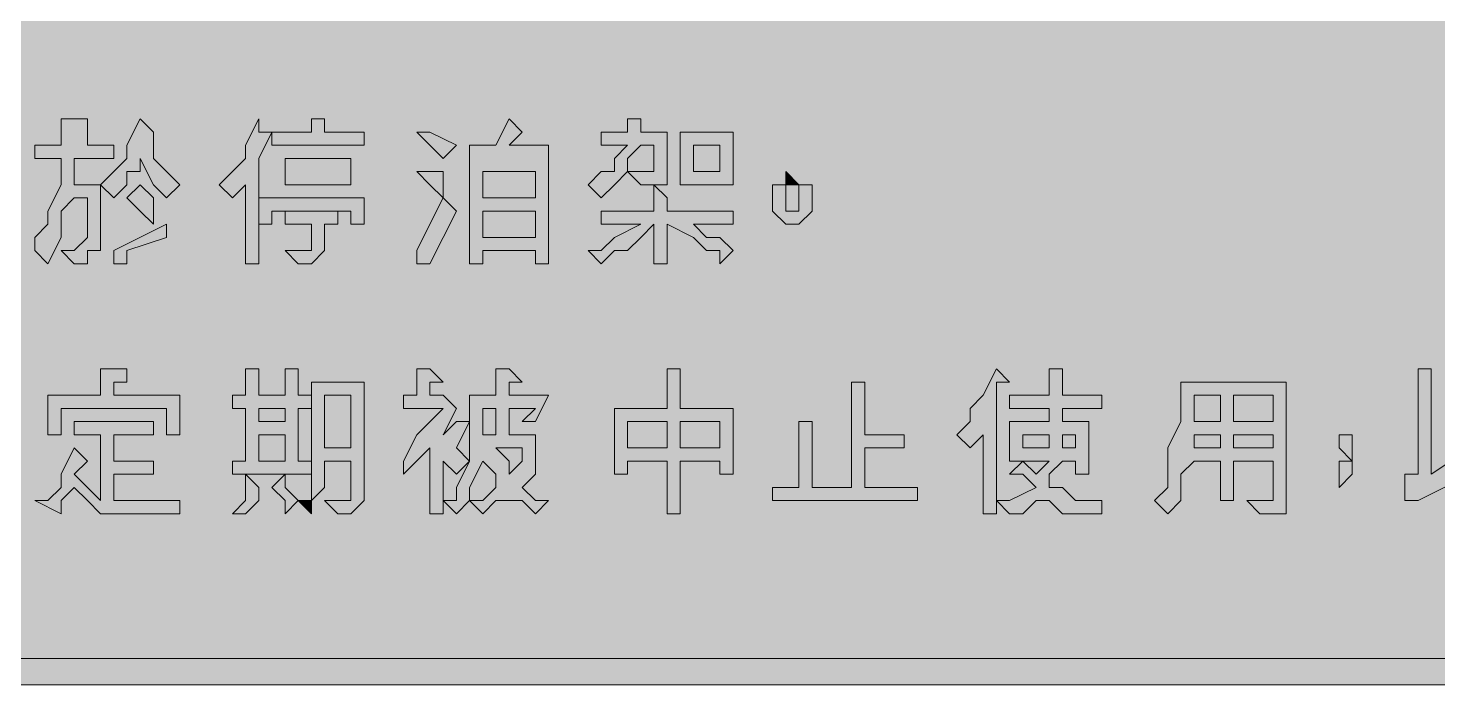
# Model space of a CAD drawing. Header units: metres. Extents: x 78 to 482, y 6 to 262.
# Drawn here: x 211.3 to 339.8, y 6.5 to 66.4 of the extents above; entities that cross this region are included whole.
import ezdxf

# ---------------------------------------------------------------- set-up
doc = ezdxf.new("R2010")
doc.units = ezdxf.units.M
doc.layers.add('FILL_BLACK_000000', color=7, linetype='Continuous', true_color=0x000000)
doc.layers.add('FILL_WHITE_FFFFFF', color=7, linetype='Continuous', true_color=0xffffff)

msp = doc.modelspace()

# ---------------------------------------------------------------- hatches: boundary and pattern name
at = {"layer": 'FILL_BLACK_000000', "true_color": 0x000000}
h = msp.add_hatch(color=7, dxfattribs=at)
h.dxf.hatch_style = 1
h.paths.add_polyline_path([(477.15, 262.08), (478.05, 262.06), (478.95, 261.93), (479.85, 261.57), (480.75, 260.88), (481.44, 259.98), (481.8, 259.08), (481.93, 258.18), (481.95, 257.28), (481.95, 11.28), (481.95, 10.08), (480.75, 8.88), (478.95, 7.23), (478.05, 6.69), (477.15, 6.48), (82.35, 6.48), (81.45, 6.69), (80.55, 7.23), (78.75, 8.88), (78.35, 8.93), (78.06, 9.09), (77.7, 9.63), (77.57, 10.4), (77.55, 11.28), (77.55, 257.28), (77.55, 258.48), (77.6, 258.88), (77.74, 259.19), (78.15, 259.68), (78.56, 260.17), (78.7, 260.48), (78.75, 260.88), (79.65, 261.57), (80.55, 261.93), (81.45, 262.06), (82.35, 262.08), (477.15, 262.08)])
h = msp.add_hatch(color=7, dxfattribs=at)
h.dxf.hatch_style = 1
h.paths.add_polyline_path([(216.75, 58.08), (216.75, 56.88), (216.75, 55.68), (219.15, 55.68), (219.15, 54.48), (215.55, 54.48), (215.55, 52.08), (217.95, 52.08), (217.95, 48.48), (217.95, 47.28), (217.95, 46.08), (216.75, 46.08), (216.75, 44.88), (215.55, 44.88), (214.35, 46.08), (215.55, 46.08), (216.75, 47.28), (216.75, 48.48), (216.75, 50.88), (215.55, 50.88), (214.35, 49.68), (214.35, 48.48), (214.35, 47.28), (213.15, 44.88), (211.95, 46.08), (211.95, 47.28), (213.15, 48.48), (213.15, 49.68), (214.35, 52.08), (214.35, 54.48), (211.95, 54.48), (211.95, 55.68), (214.35, 55.68), (214.35, 58.08), (216.75, 58.08)])
h = msp.add_hatch(color=7, dxfattribs=at)
h.dxf.hatch_style = 1
h.paths.add_polyline_path([(222.75, 56.88), (222.75, 54.48), (223.95, 53.28), (225.15, 52.08), (223.95, 50.88), (222.75, 52.08), (221.55, 54.48), (221.55, 53.28), (220.35, 53.28), (220.35, 52.08), (219.15, 50.88), (217.95, 52.08), (219.15, 53.28), (220.35, 54.48), (220.35, 55.68), (221.55, 58.08), (222.75, 56.88)])
h = msp.add_hatch(color=7, dxfattribs=at)
h.dxf.hatch_style = 1
h.paths.add_polyline_path([(233.55, 56.88), (232.35, 54.48), (232.35, 44.88), (231.15, 44.88), (231.15, 52.08), (229.95, 50.88), (228.75, 52.08), (229.95, 53.28), (231.15, 54.48), (231.15, 55.68), (232.35, 58.08), (232.35, 56.88), (233.55, 56.88)])
h = msp.add_hatch(color=7, dxfattribs=at)
h.dxf.hatch_style = 1
h.paths.add_polyline_path([(238.35, 58.08), (238.35, 56.88), (241.95, 56.88), (241.95, 55.68), (233.55, 55.68), (233.55, 56.88), (237.15, 56.88), (237.15, 58.08), (238.35, 58.08)])
h = msp.add_hatch(color=7, dxfattribs=at)
h.dxf.hatch_style = 1
h.paths.add_polyline_path([(255.15, 55.68), (258.75, 55.68), (258.75, 44.88), (257.55, 44.88), (257.55, 46.08), (252.75, 46.08), (252.75, 44.88), (251.55, 44.88), (251.55, 55.68), (253.95, 55.68), (255.15, 58.08), (256.35, 56.88), (255.15, 55.68)])
h.paths.add_polyline_path([(252.75, 53.28), (252.75, 50.88), (257.55, 50.88), (257.55, 53.28), (252.75, 53.28)], flags=16)
h.paths.add_polyline_path([(257.55, 49.68), (252.75, 49.68), (252.75, 47.28), (257.55, 47.28), (257.55, 49.68)], flags=16)
h = msp.add_hatch(color=7, dxfattribs=at)
h.dxf.hatch_style = 1
h.paths.add_polyline_path([(263.55, 50.88), (262.35, 52.08), (263.55, 53.28), (264.75, 53.28), (264.75, 54.48), (265.95, 55.68), (263.55, 55.68), (263.55, 56.88), (265.95, 56.88), (265.95, 58.08), (267.15, 58.08), (267.15, 56.88), (269.55, 56.88), (269.55, 53.28), (269.55, 52.08), (268.35, 52.08), (267.15, 52.08), (265.95, 53.28), (264.75, 52.08), (263.55, 50.88)])
h.paths.add_polyline_path([(267.15, 53.28), (268.35, 53.28), (268.35, 55.68), (267.15, 55.68), (265.95, 54.48), (265.95, 53.28), (267.15, 53.28)], flags=16)
h = msp.add_hatch(color=7, dxfattribs=at)
h.dxf.hatch_style = 1
h.paths.add_polyline_path([(250.35, 55.68), (249.15, 54.48), (247.95, 55.68), (246.75, 56.88), (247.95, 56.88), (250.35, 55.68)])
h = msp.add_hatch(color=7, dxfattribs=at)
h.dxf.hatch_style = 1
h.paths.add_polyline_path([(275.55, 52.08), (274.35, 52.08), (271.95, 52.08), (270.75, 52.08), (270.75, 56.88), (275.55, 56.88), (275.55, 52.08)])
h.paths.add_polyline_path([(274.35, 55.68), (271.95, 55.68), (271.95, 53.28), (274.35, 53.28), (274.35, 55.68)], flags=16)
h = msp.add_hatch(color=7, dxfattribs=at)
h.dxf.hatch_style = 1
h.paths.add_polyline_path([(240.75, 54.48), (240.75, 52.08), (234.75, 52.08), (234.75, 54.48), (240.75, 54.48)])
h = msp.add_hatch(color=7, dxfattribs=at)
h.dxf.hatch_style = 1
h.paths.add_polyline_path([(249.15, 53.28), (249.15, 52.08), (249.15, 50.88), (247.95, 52.08), (246.75, 53.28), (247.95, 53.28), (249.15, 53.28)])
h = msp.add_hatch(color=7, dxfattribs=at)
h.dxf.hatch_style = 1
h.paths.add_polyline_path([(281.55, 52.08), (280.35, 52.08), (280.35, 53.28), (281.55, 52.08)])
h = msp.add_hatch(color=7, dxfattribs=at)
h.dxf.hatch_style = 1
h.paths.add_polyline_path([(221.55, 52.08), (222.75, 50.88), (222.75, 49.68), (222.75, 48.48), (221.55, 49.68), (220.35, 50.88), (221.55, 52.08)])
h = msp.add_hatch(color=7, dxfattribs=at)
h.dxf.hatch_style = 1
h.paths.add_polyline_path([(264.75, 46.08), (263.55, 44.88), (262.35, 46.08), (263.55, 46.08), (264.75, 47.28), (267.15, 48.48), (263.55, 48.48), (263.55, 49.68), (268.35, 49.68), (268.35, 52.08), (269.55, 50.88), (269.55, 49.68), (275.55, 49.68), (275.55, 48.48), (271.95, 48.48), (273.15, 47.28), (274.35, 47.28), (275.55, 46.08), (274.35, 44.88), (274.35, 46.08), (273.15, 46.08), (271.95, 47.28), (269.55, 48.48), (269.55, 44.88), (268.35, 44.88), (268.35, 48.48), (267.15, 47.28), (265.95, 46.08), (264.75, 46.08)])
h = msp.add_hatch(color=7, dxfattribs=at)
h.dxf.hatch_style = 1
h.paths.add_polyline_path([(282.75, 50.88), (282.75, 49.68), (281.55, 48.48), (280.35, 48.48), (279.15, 49.68), (279.15, 50.88), (279.15, 52.08), (280.35, 52.08), (280.35, 50.88), (280.35, 49.68), (281.55, 49.68), (281.55, 50.88), (281.55, 52.08), (282.75, 52.08), (282.75, 50.88)])
h = msp.add_hatch(color=7, dxfattribs=at)
h.dxf.hatch_style = 1
h.paths.add_polyline_path([(241.95, 50.88), (241.95, 48.48), (240.75, 48.48), (240.75, 49.68), (233.55, 49.68), (233.55, 48.48), (232.35, 48.48), (232.35, 50.88), (241.95, 50.88)])
h = msp.add_hatch(color=7, dxfattribs=at)
h.dxf.hatch_style = 1
h.paths.add_polyline_path([(247.95, 44.88), (246.75, 44.88), (246.75, 46.08), (247.95, 48.48), (249.15, 50.88), (250.35, 49.68), (247.95, 44.88)])
h = msp.add_hatch(color=7, dxfattribs=at)
h.dxf.hatch_style = 1
h.paths.add_polyline_path([(239.55, 49.68), (239.55, 48.48), (238.35, 48.48), (238.35, 47.28), (238.35, 46.08), (237.15, 44.88), (235.95, 44.88), (234.75, 46.08), (235.95, 46.08), (237.15, 46.08), (237.15, 47.28), (237.15, 48.48), (234.75, 48.48), (234.75, 49.68), (239.55, 49.68)])
h = msp.add_hatch(color=7, dxfattribs=at)
h.dxf.hatch_style = 1
h.paths.add_polyline_path([(223.95, 48.48), (223.95, 47.28), (220.35, 46.08), (220.35, 44.88), (219.15, 44.88), (219.15, 46.08), (223.95, 48.48)])
h = msp.add_hatch(color=7, dxfattribs=at)
h.dxf.hatch_style = 1
h.paths.add_polyline_path([(217.95, 32.88), (217.95, 35.28), (220.35, 35.28), (220.35, 34.08), (219.15, 34.08), (219.15, 32.88), (225.15, 32.88), (225.15, 29.28), (223.95, 29.28), (223.95, 31.68), (214.35, 31.68), (214.35, 29.28), (213.15, 29.28), (213.15, 32.88), (217.95, 32.88)])
h = msp.add_hatch(color=7, dxfattribs=at)
h.dxf.hatch_style = 1
h.paths.add_polyline_path([(232.35, 34.08), (232.35, 32.88), (234.75, 32.88), (234.75, 35.28), (235.95, 35.28), (235.95, 34.08), (235.95, 32.88), (237.15, 32.88), (237.15, 31.68), (235.95, 31.68), (235.95, 26.88), (237.15, 26.88), (237.15, 25.68), (229.95, 25.68), (229.95, 26.88), (231.15, 26.88), (231.15, 31.68), (229.95, 31.68), (229.95, 32.88), (231.15, 32.88), (231.15, 35.28), (232.35, 35.28), (232.35, 34.08)])
h.paths.add_polyline_path([(232.35, 28.08), (232.35, 26.88), (234.75, 26.88), (234.75, 28.08), (234.75, 29.28), (232.35, 29.28), (232.35, 28.08)], flags=16)
h.paths.add_polyline_path([(234.75, 31.68), (232.35, 31.68), (232.35, 30.48), (234.75, 30.48), (234.75, 31.68)], flags=16)
h = msp.add_hatch(color=7, dxfattribs=at)
h.dxf.hatch_style = 1
h.paths.add_polyline_path([(247.95, 28.08), (245.55, 25.68), (245.55, 26.88), (246.75, 29.28), (249.15, 31.68), (245.55, 31.68), (245.55, 32.88), (246.75, 32.88), (246.75, 35.28), (247.95, 35.28), (249.15, 34.08), (247.95, 34.08), (247.95, 32.88), (249.15, 32.88), (250.35, 31.68), (249.15, 29.28), (250.35, 30.48), (251.55, 30.48), (250.35, 28.08), (251.55, 26.88), (250.35, 25.68), (249.15, 26.88), (249.15, 22.08), (247.95, 22.08), (247.95, 28.08)])
h = msp.add_hatch(color=7, dxfattribs=at)
h.dxf.hatch_style = 1
h.paths.add_polyline_path([(250.35, 24.48), (251.55, 26.88), (251.55, 28.08), (251.55, 32.88), (253.95, 32.88), (253.95, 35.28), (255.15, 35.28), (256.35, 34.08), (255.15, 34.08), (255.15, 32.88), (257.55, 32.88), (258.75, 32.88), (257.55, 30.48), (256.35, 30.48), (257.55, 31.68), (255.15, 31.68), (255.15, 29.28), (256.35, 29.28), (257.55, 29.28), (257.55, 28.08), (257.55, 25.68), (256.35, 24.48), (257.55, 23.28), (258.75, 23.28), (257.55, 22.08), (256.35, 23.28), (255.15, 23.28), (253.95, 23.28), (252.75, 22.08), (251.55, 23.28), (250.35, 22.08), (249.15, 23.28), (250.35, 23.28), (250.35, 24.48)])
h.paths.add_polyline_path([(252.75, 23.28), (253.95, 24.48), (253.95, 25.68), (252.75, 26.88), (251.55, 24.48), (251.55, 23.28), (252.75, 23.28)], flags=16)
h.paths.add_polyline_path([(256.35, 26.88), (256.35, 28.08), (253.95, 28.08), (255.15, 26.88), (255.15, 25.68), (256.35, 26.88)], flags=16)
h.paths.add_polyline_path([(253.95, 31.68), (252.75, 31.68), (252.75, 29.28), (253.95, 29.28), (253.95, 31.68)], flags=16)
h = msp.add_hatch(color=7, dxfattribs=at)
h.dxf.hatch_style = 1
h.paths.add_polyline_path([(275.55, 31.68), (275.55, 25.68), (274.35, 25.68), (274.35, 26.88), (270.75, 26.88), (270.75, 22.08), (269.55, 22.08), (269.55, 26.88), (265.95, 26.88), (265.95, 25.68), (264.75, 25.68), (264.75, 31.68), (269.55, 31.68), (269.55, 35.28), (270.75, 35.28), (270.75, 34.08), (270.75, 31.68), (275.55, 31.68)])
h.paths.add_polyline_path([(270.75, 30.48), (270.75, 28.08), (274.35, 28.08), (274.35, 30.48), (270.75, 30.48)], flags=16)
h.paths.add_polyline_path([(269.55, 30.48), (265.95, 30.48), (265.95, 28.08), (269.55, 28.08), (269.55, 30.48)], flags=16)
h = msp.add_hatch(color=7, dxfattribs=at)
h.dxf.hatch_style = 1
h.paths.add_polyline_path([(297.15, 30.48), (297.15, 31.68), (298.35, 32.88), (299.55, 35.28), (300.75, 34.08), (299.55, 34.08), (299.55, 31.68), (299.55, 22.08), (298.35, 22.08), (298.35, 29.28), (297.15, 28.08), (295.95, 29.28), (297.15, 30.48)])
h = msp.add_hatch(color=7, dxfattribs=at)
h.dxf.hatch_style = 1
h.paths.add_polyline_path([(304.35, 31.68), (300.75, 31.68), (300.75, 32.88), (304.35, 32.88), (304.35, 35.28), (305.55, 35.28), (305.55, 34.08), (305.55, 32.88), (309.15, 32.88), (309.15, 31.68), (305.55, 31.68), (305.55, 30.48), (307.95, 30.48), (307.95, 25.68), (306.75, 25.68), (306.75, 26.88), (305.55, 26.88), (304.35, 25.68), (304.35, 24.48), (305.55, 24.48), (306.75, 23.28), (307.95, 23.28), (309.15, 23.28), (309.15, 22.08), (307.95, 22.08), (305.55, 22.08), (304.35, 23.28), (303.15, 23.28), (301.95, 22.08), (300.75, 22.08), (299.55, 23.28), (300.75, 23.28), (303.15, 24.48), (301.95, 25.68), (300.75, 25.68), (301.95, 26.88), (300.75, 26.88), (300.75, 30.48), (304.35, 30.48), (304.35, 31.68)])
h.paths.add_polyline_path([(303.15, 25.68), (304.35, 26.88), (301.95, 26.88), (303.15, 25.68)], flags=16)
h.paths.add_polyline_path([(306.75, 29.28), (305.55, 29.28), (305.55, 28.08), (306.75, 28.08), (306.75, 29.28)], flags=16)
h.paths.add_polyline_path([(304.35, 29.28), (301.95, 29.28), (301.95, 28.08), (304.35, 28.08), (304.35, 29.28)], flags=16)
h = msp.add_hatch(color=7, dxfattribs=at)
h.dxf.hatch_style = 1
h.paths.add_polyline_path([(339.15, 35.28), (339.15, 34.08), (339.15, 25.68), (342.75, 28.08), (342.75, 25.68), (337.95, 23.28), (336.75, 23.28), (336.75, 25.68), (337.95, 25.68), (337.95, 35.28), (339.15, 35.28)])
h = msp.add_hatch(color=7, dxfattribs=at)
h.dxf.hatch_style = 1
h.paths.add_polyline_path([(241.95, 34.08), (241.95, 24.48), (241.95, 23.28), (240.75, 22.08), (239.55, 22.08), (238.35, 23.28), (239.55, 23.28), (240.75, 23.28), (240.75, 26.88), (238.35, 26.88), (238.35, 25.68), (238.35, 24.48), (237.15, 23.28), (237.15, 25.68), (237.15, 26.88), (237.15, 29.28), (237.15, 34.08), (241.95, 34.08)])
h.paths.add_polyline_path([(240.75, 32.88), (238.35, 32.88), (238.35, 30.48), (238.35, 28.08), (240.75, 28.08), (240.75, 30.48), (240.75, 32.88)], flags=16)
h = msp.add_hatch(color=7, dxfattribs=at)
h.dxf.hatch_style = 1
h.paths.add_polyline_path([(286.35, 24.48), (286.35, 34.08), (287.55, 34.08), (287.55, 29.28), (291.15, 29.28), (291.15, 28.08), (287.55, 28.08), (287.55, 24.48), (292.35, 24.48), (292.35, 23.28), (279.15, 23.28), (279.15, 24.48), (281.55, 24.48), (281.55, 30.48), (282.75, 30.48), (282.75, 24.48), (286.35, 24.48)])
h = msp.add_hatch(color=7, dxfattribs=at)
h.dxf.hatch_style = 1
h.paths.add_polyline_path([(324.75, 22.08), (323.55, 22.08), (322.35, 23.28), (323.55, 23.28), (324.75, 23.28), (324.75, 24.48), (324.75, 26.88), (321.15, 26.88), (321.15, 23.28), (319.95, 23.28), (319.95, 26.88), (317.55, 26.88), (316.35, 25.68), (316.35, 24.48), (316.35, 23.28), (315.15, 22.08), (313.95, 23.28), (315.15, 24.48), (315.15, 25.68), (315.15, 28.08), (316.35, 30.48), (316.35, 34.08), (325.95, 34.08), (325.95, 24.48), (325.95, 23.28), (325.95, 22.08), (324.75, 22.08)])
h.paths.add_polyline_path([(319.95, 30.48), (319.95, 32.88), (317.55, 32.88), (317.55, 30.48), (319.95, 30.48)], flags=16)
h.paths.add_polyline_path([(319.95, 28.08), (319.95, 29.28), (317.55, 29.28), (317.55, 28.08), (319.95, 28.08)], flags=16)
h.paths.add_polyline_path([(321.15, 32.88), (321.15, 30.48), (324.75, 30.48), (324.75, 32.88), (321.15, 32.88)], flags=16)
h.paths.add_polyline_path([(324.75, 29.28), (321.15, 29.28), (321.15, 28.08), (324.75, 28.08), (324.75, 29.28)], flags=16)
h = msp.add_hatch(color=7, dxfattribs=at)
h.dxf.hatch_style = 1
h.paths.add_polyline_path([(222.75, 30.48), (222.75, 29.28), (219.15, 29.28), (219.15, 26.88), (222.75, 26.88), (222.75, 25.68), (219.15, 25.68), (219.15, 23.28), (222.75, 23.28), (225.15, 23.28), (225.15, 22.08), (221.55, 22.08), (219.15, 22.08), (217.95, 22.08), (216.75, 23.28), (215.55, 24.48), (214.35, 23.28), (214.35, 22.08), (211.95, 23.28), (213.15, 23.28), (214.35, 24.48), (214.35, 25.68), (215.55, 28.08), (216.75, 26.88), (215.55, 25.68), (216.75, 24.48), (217.95, 23.28), (217.95, 29.28), (215.55, 29.28), (215.55, 30.48), (222.75, 30.48)])
h = msp.add_hatch(color=7, dxfattribs=at)
h.dxf.hatch_style = 1
h.paths.add_polyline_path([(331.95, 29.28), (331.95, 28.08), (331.95, 26.88), (330.75, 28.08), (330.75, 29.28), (331.95, 29.28)])
h = msp.add_hatch(color=7, dxfattribs=at)
h.dxf.hatch_style = 1
h.paths.add_polyline_path([(231.15, 23.28), (231.15, 25.68), (232.35, 24.48), (232.35, 23.28), (231.15, 22.08), (229.95, 22.08), (231.15, 23.28)])
h = msp.add_hatch(color=7, dxfattribs=at)
h.dxf.hatch_style = 1
h.paths.add_polyline_path([(234.75, 24.48), (235.95, 23.28), (234.75, 22.08), (234.75, 23.28), (233.55, 24.48), (234.75, 25.68), (234.75, 24.48)])
h = msp.add_hatch(color=7, dxfattribs=at)
h.dxf.hatch_style = 1
h.paths.add_polyline_path([(330.75, 25.68), (330.75, 26.88), (331.95, 26.88), (331.95, 25.68), (330.75, 24.48), (330.75, 25.68)])
h = msp.add_hatch(color=7, dxfattribs=at)
h.dxf.hatch_style = 1
h.paths.add_polyline_path([(235.95, 23.28), (237.15, 23.28), (237.15, 22.08), (235.95, 23.28)])
at = {"layer": 'FILL_WHITE_FFFFFF', "true_color": 0xffffff}
h = msp.add_hatch(color=7, dxfattribs=at)
h.dxf.hatch_style = 1
h.paths.add_polyline_path([(79.95, 257.28), (79.95, 258.48), (81.15, 259.68), (82.35, 259.68), (477.15, 259.68), (477.86, 259.66), (478.35, 259.53), (478.84, 259.17), (479.55, 258.48), (479.55, 257.28), (479.55, 11.28), (479.55, 10.08), (478.35, 10.08), (478.2, 9.48), (477.84, 9.07), (477.55, 8.93), (477.15, 8.88), (82.35, 8.88), (81.47, 9.09), (80.7, 9.63), (80.16, 10.4), (79.95, 11.28), (79.95, 257.28)])

# ---------------------------------------------------------------- linework, layer by layer
at = {"layer": 'FILL_BLACK_000000', "lineweight": 0, "true_color": 0x000000}
msp.add_lwpolyline([(477.15, 6.48), (82.35, 6.48), (81.45, 6.69), (80.55, 7.23), (78.75, 8.88), (78.35, 8.93), (78.06, 9.09), (77.7, 9.63), (77.57, 10.4), (77.55, 11.28), (77.55, 257.28), (77.55, 258.48), (77.6, 258.88), (77.74, 259.19), (78.15, 259.68), (78.56, 260.17), (78.7, 260.48), (78.75, 260.88), (79.65, 261.57), (80.55, 261.93), (81.45, 262.06), (82.35, 262.08), (477.15, 262.08)], dxfattribs=at)
for points in [[(216.75, 58.08), (216.75, 56.88), (216.75, 55.68), (219.15, 55.68), (219.15, 54.48), (215.55, 54.48), (215.55, 52.08), (217.95, 52.08), (217.95, 48.48), (217.95, 47.28), (217.95, 46.08), (216.75, 46.08), (216.75, 44.88), (215.55, 44.88), (214.35, 46.08), (215.55, 46.08), (216.75, 47.28), (216.75, 48.48), (216.75, 50.88), (215.55, 50.88), (214.35, 49.68), (214.35, 48.48), (214.35, 47.28), (213.15, 44.88), (211.95, 46.08), (211.95, 47.28), (213.15, 48.48), (213.15, 49.68), (214.35, 52.08), (214.35, 54.48), (211.95, 54.48), (211.95, 55.68), (214.35, 55.68), (214.35, 58.08)], [(222.75, 56.88), (222.75, 54.48), (223.95, 53.28), (225.15, 52.08), (223.95, 50.88), (222.75, 52.08), (221.55, 54.48), (221.55, 53.28), (220.35, 53.28), (220.35, 52.08), (219.15, 50.88), (217.95, 52.08), (219.15, 53.28), (220.35, 54.48), (220.35, 55.68), (221.55, 58.08)], [(233.55, 56.88), (232.35, 54.48), (232.35, 44.88), (231.15, 44.88), (231.15, 52.08), (229.95, 50.88), (228.75, 52.08), (229.95, 53.28), (231.15, 54.48), (231.15, 55.68), (232.35, 58.08), (232.35, 56.88)], [(238.35, 58.08), (238.35, 56.88), (241.95, 56.88), (241.95, 55.68), (233.55, 55.68), (233.55, 56.88), (237.15, 56.88), (237.15, 58.08)], [(255.15, 55.68), (258.75, 55.68), (258.75, 44.88), (257.55, 44.88), (257.55, 46.08), (252.75, 46.08), (252.75, 44.88), (251.55, 44.88), (251.55, 55.68), (253.95, 55.68), (255.15, 58.08), (256.35, 56.88)], [(263.55, 50.88), (262.35, 52.08), (263.55, 53.28), (264.75, 53.28), (264.75, 54.48), (265.95, 55.68), (263.55, 55.68), (263.55, 56.88), (265.95, 56.88), (265.95, 58.08), (267.15, 58.08), (267.15, 56.88), (269.55, 56.88), (269.55, 53.28), (269.55, 52.08), (268.35, 52.08), (267.15, 52.08), (265.95, 53.28), (264.75, 52.08)], [(250.35, 55.68), (249.15, 54.48), (247.95, 55.68), (246.75, 56.88), (247.95, 56.88)], [(275.55, 52.08), (274.35, 52.08), (271.95, 52.08), (270.75, 52.08), (270.75, 56.88), (275.55, 56.88)], [(267.15, 53.28), (268.35, 53.28), (268.35, 55.68), (267.15, 55.68), (265.95, 54.48), (265.95, 53.28)], [(274.35, 55.68), (271.95, 55.68), (271.95, 53.28), (274.35, 53.28)], [(240.75, 54.48), (240.75, 52.08), (234.75, 52.08), (234.75, 54.48)], [(249.15, 53.28), (249.15, 52.08), (249.15, 50.88), (247.95, 52.08), (246.75, 53.28), (247.95, 53.28)], [(252.75, 53.28), (252.75, 50.88), (257.55, 50.88), (257.55, 53.28)], [(281.55, 52.08), (280.35, 52.08), (280.35, 53.28)], [(221.55, 52.08), (222.75, 50.88), (222.75, 49.68), (222.75, 48.48), (221.55, 49.68), (220.35, 50.88)], [(264.75, 46.08), (263.55, 44.88), (262.35, 46.08), (263.55, 46.08), (264.75, 47.28), (267.15, 48.48), (263.55, 48.48), (263.55, 49.68), (268.35, 49.68), (268.35, 52.08), (269.55, 50.88), (269.55, 49.68), (275.55, 49.68), (275.55, 48.48), (271.95, 48.48), (273.15, 47.28), (274.35, 47.28), (275.55, 46.08), (274.35, 44.88), (274.35, 46.08), (273.15, 46.08), (271.95, 47.28), (269.55, 48.48), (269.55, 44.88), (268.35, 44.88), (268.35, 48.48), (267.15, 47.28), (265.95, 46.08)], [(282.75, 50.88), (282.75, 49.68), (281.55, 48.48), (280.35, 48.48), (279.15, 49.68), (279.15, 50.88), (279.15, 52.08), (280.35, 52.08), (280.35, 50.88), (280.35, 49.68), (281.55, 49.68), (281.55, 50.88), (281.55, 52.08), (282.75, 52.08)], [(241.95, 50.88), (241.95, 48.48), (240.75, 48.48), (240.75, 49.68), (233.55, 49.68), (233.55, 48.48), (232.35, 48.48), (232.35, 50.88)], [(247.95, 44.88), (246.75, 44.88), (246.75, 46.08), (247.95, 48.48), (249.15, 50.88), (250.35, 49.68)], [(239.55, 49.68), (239.55, 48.48), (238.35, 48.48), (238.35, 47.28), (238.35, 46.08), (237.15, 44.88), (235.95, 44.88), (234.75, 46.08), (235.95, 46.08), (237.15, 46.08), (237.15, 47.28), (237.15, 48.48), (234.75, 48.48), (234.75, 49.68)], [(257.55, 49.68), (252.75, 49.68), (252.75, 47.28), (257.55, 47.28)], [(223.95, 48.48), (223.95, 47.28), (220.35, 46.08), (220.35, 44.88), (219.15, 44.88), (219.15, 46.08)], [(217.95, 32.88), (217.95, 35.28), (220.35, 35.28), (220.35, 34.08), (219.15, 34.08), (219.15, 32.88), (225.15, 32.88), (225.15, 29.28), (223.95, 29.28), (223.95, 31.68), (214.35, 31.68), (214.35, 29.28), (213.15, 29.28), (213.15, 32.88)], [(232.35, 34.08), (232.35, 32.88), (234.75, 32.88), (234.75, 35.28), (235.95, 35.28), (235.95, 34.08), (235.95, 32.88), (237.15, 32.88), (237.15, 31.68), (235.95, 31.68), (235.95, 26.88), (237.15, 26.88), (237.15, 25.68), (229.95, 25.68), (229.95, 26.88), (231.15, 26.88), (231.15, 31.68), (229.95, 31.68), (229.95, 32.88), (231.15, 32.88), (231.15, 35.28), (232.35, 35.28)], [(247.95, 28.08), (245.55, 25.68), (245.55, 26.88), (246.75, 29.28), (249.15, 31.68), (245.55, 31.68), (245.55, 32.88), (246.75, 32.88), (246.75, 35.28), (247.95, 35.28), (249.15, 34.08), (247.95, 34.08), (247.95, 32.88), (249.15, 32.88), (250.35, 31.68), (249.15, 29.28), (250.35, 30.48), (251.55, 30.48), (250.35, 28.08), (251.55, 26.88), (250.35, 25.68), (249.15, 26.88), (249.15, 22.08), (247.95, 22.08)], [(250.35, 24.48), (251.55, 26.88), (251.55, 28.08), (251.55, 32.88), (253.95, 32.88), (253.95, 35.28), (255.15, 35.28), (256.35, 34.08), (255.15, 34.08), (255.15, 32.88), (257.55, 32.88), (258.75, 32.88), (257.55, 30.48), (256.35, 30.48), (257.55, 31.68), (255.15, 31.68), (255.15, 29.28), (256.35, 29.28), (257.55, 29.28), (257.55, 28.08), (257.55, 25.68), (256.35, 24.48), (257.55, 23.28), (258.75, 23.28), (257.55, 22.08), (256.35, 23.28), (255.15, 23.28), (253.95, 23.28), (252.75, 22.08), (251.55, 23.28), (250.35, 22.08), (249.15, 23.28), (250.35, 23.28)], [(275.55, 31.68), (275.55, 25.68), (274.35, 25.68), (274.35, 26.88), (270.75, 26.88), (270.75, 22.08), (269.55, 22.08), (269.55, 26.88), (265.95, 26.88), (265.95, 25.68), (264.75, 25.68), (264.75, 31.68), (269.55, 31.68), (269.55, 35.28), (270.75, 35.28), (270.75, 34.08), (270.75, 31.68)], [(297.15, 30.48), (297.15, 31.68), (298.35, 32.88), (299.55, 35.28), (300.75, 34.08), (299.55, 34.08), (299.55, 31.68), (299.55, 22.08), (298.35, 22.08), (298.35, 29.28), (297.15, 28.08), (295.95, 29.28)], [(304.35, 31.68), (300.75, 31.68), (300.75, 32.88), (304.35, 32.88), (304.35, 35.28), (305.55, 35.28), (305.55, 34.08), (305.55, 32.88), (309.15, 32.88), (309.15, 31.68), (305.55, 31.68), (305.55, 30.48), (307.95, 30.48), (307.95, 25.68), (306.75, 25.68), (306.75, 26.88), (305.55, 26.88), (304.35, 25.68), (304.35, 24.48), (305.55, 24.48), (306.75, 23.28), (307.95, 23.28), (309.15, 23.28), (309.15, 22.08), (307.95, 22.08), (305.55, 22.08), (304.35, 23.28), (303.15, 23.28), (301.95, 22.08), (300.75, 22.08), (299.55, 23.28), (300.75, 23.28), (303.15, 24.48), (301.95, 25.68), (300.75, 25.68), (301.95, 26.88), (300.75, 26.88), (300.75, 30.48), (304.35, 30.48)], [(339.15, 35.28), (339.15, 34.08), (339.15, 25.68), (342.75, 28.08), (342.75, 25.68), (337.95, 23.28), (336.75, 23.28), (336.75, 25.68), (337.95, 25.68), (337.95, 35.28)], [(241.95, 34.08), (241.95, 24.48), (241.95, 23.28), (240.75, 22.08), (239.55, 22.08), (238.35, 23.28), (239.55, 23.28), (240.75, 23.28), (240.75, 26.88), (238.35, 26.88), (238.35, 25.68), (238.35, 24.48), (237.15, 23.28), (237.15, 25.68), (237.15, 26.88), (237.15, 29.28), (237.15, 34.08)], [(286.35, 24.48), (286.35, 34.08), (287.55, 34.08), (287.55, 29.28), (291.15, 29.28), (291.15, 28.08), (287.55, 28.08), (287.55, 24.48), (292.35, 24.48), (292.35, 23.28), (279.15, 23.28), (279.15, 24.48), (281.55, 24.48), (281.55, 30.48), (282.75, 30.48), (282.75, 24.48)], [(324.75, 22.08), (323.55, 22.08), (322.35, 23.28), (323.55, 23.28), (324.75, 23.28), (324.75, 24.48), (324.75, 26.88), (321.15, 26.88), (321.15, 23.28), (319.95, 23.28), (319.95, 26.88), (317.55, 26.88), (316.35, 25.68), (316.35, 24.48), (316.35, 23.28), (315.15, 22.08), (313.95, 23.28), (315.15, 24.48), (315.15, 25.68), (315.15, 28.08), (316.35, 30.48), (316.35, 34.08), (325.95, 34.08), (325.95, 24.48), (325.95, 23.28), (325.95, 22.08)], [(240.75, 32.88), (238.35, 32.88), (238.35, 30.48), (238.35, 28.08), (240.75, 28.08), (240.75, 30.48)], [(319.95, 30.48), (319.95, 32.88), (317.55, 32.88), (317.55, 30.48)], [(321.15, 32.88), (321.15, 30.48), (324.75, 30.48), (324.75, 32.88)], [(234.75, 31.68), (232.35, 31.68), (232.35, 30.48), (234.75, 30.48)], [(253.95, 31.68), (252.75, 31.68), (252.75, 29.28), (253.95, 29.28)], [(222.75, 30.48), (222.75, 29.28), (219.15, 29.28), (219.15, 26.88), (222.75, 26.88), (222.75, 25.68), (219.15, 25.68), (219.15, 23.28), (222.75, 23.28), (225.15, 23.28), (225.15, 22.08), (221.55, 22.08), (219.15, 22.08), (217.95, 22.08), (216.75, 23.28), (215.55, 24.48), (214.35, 23.28), (214.35, 22.08), (211.95, 23.28), (213.15, 23.28), (214.35, 24.48), (214.35, 25.68), (215.55, 28.08), (216.75, 26.88), (215.55, 25.68), (216.75, 24.48), (217.95, 23.28), (217.95, 29.28), (215.55, 29.28), (215.55, 30.48)], [(269.55, 30.48), (265.95, 30.48), (265.95, 28.08), (269.55, 28.08)], [(270.75, 30.48), (270.75, 28.08), (274.35, 28.08), (274.35, 30.48)], [(232.35, 28.08), (232.35, 26.88), (234.75, 26.88), (234.75, 28.08), (234.75, 29.28), (232.35, 29.28)], [(304.35, 29.28), (301.95, 29.28), (301.95, 28.08), (304.35, 28.08)], [(306.75, 29.28), (305.55, 29.28), (305.55, 28.08), (306.75, 28.08)], [(319.95, 28.08), (319.95, 29.28), (317.55, 29.28), (317.55, 28.08)], [(324.75, 29.28), (321.15, 29.28), (321.15, 28.08), (324.75, 28.08)], [(331.95, 29.28), (331.95, 28.08), (331.95, 26.88), (330.75, 28.08), (330.75, 29.28)], [(256.35, 26.88), (256.35, 28.08), (253.95, 28.08), (255.15, 26.88), (255.15, 25.68)], [(231.15, 23.28), (231.15, 25.68), (232.35, 24.48), (232.35, 23.28), (231.15, 22.08), (229.95, 22.08)], [(234.75, 24.48), (235.95, 23.28), (234.75, 22.08), (234.75, 23.28), (233.55, 24.48), (234.75, 25.68)], [(252.75, 23.28), (253.95, 24.48), (253.95, 25.68), (252.75, 26.88), (251.55, 24.48), (251.55, 23.28)], [(303.15, 25.68), (304.35, 26.88), (301.95, 26.88)], [(330.75, 25.68), (330.75, 26.88), (331.95, 26.88), (331.95, 25.68), (330.75, 24.48)], [(235.95, 23.28), (237.15, 23.28), (237.15, 22.08)]]:
    msp.add_lwpolyline(points, close=True, dxfattribs=at)
at = {"layer": 'FILL_WHITE_FFFFFF', "lineweight": 0, "true_color": 0x000000}
msp.add_lwpolyline([(79.95, 257.28), (79.95, 258.48), (81.15, 259.68), (82.35, 259.68), (477.15, 259.68), (477.86, 259.66), (478.35, 259.53), (478.84, 259.17), (479.55, 258.48), (479.55, 257.28), (479.55, 11.28), (479.55, 10.08), (478.35, 10.08), (478.2, 9.48), (477.84, 9.07), (477.55, 8.93), (477.15, 8.88), (82.35, 8.88), (81.47, 9.09), (80.7, 9.63), (80.16, 10.4), (79.95, 11.28)], close=True, dxfattribs=at)

doc.saveas('drawing.dxf')
